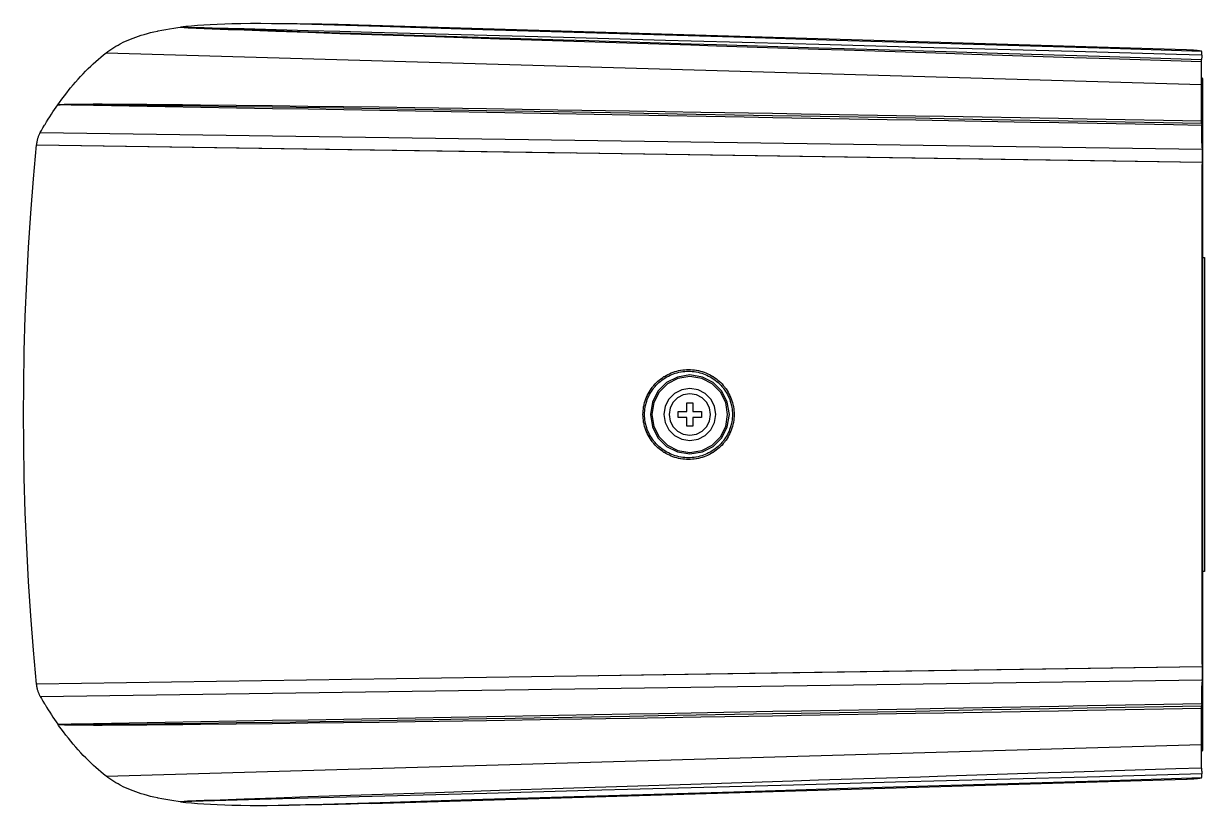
# Model space of a CAD drawing. Header units: millimetres. Extents: x -495897 to 1376592, y -28539 to 470976.
# Drawn here: x 192740 to 202629, y 197836 to 204381 of the extents above; entities that cross this region are included whole.
import ezdxf

# ---------------------------------------------------------------- set-up
doc = ezdxf.new("R2010")
doc.units = ezdxf.units.MM

msp = doc.modelspace()

# ---------------------------------------------------------------- linework, layer by layer
at = {"color": 0}
for p, q in [((193831.318, 204311.864), (193860.438, 204318.325)), ((193860.438, 204318.325), (193867.458, 204319.924)), ((193867.458, 204319.924), (193898.138, 204326.034)), ((193898.138, 204326.034), (193929.728, 204331.949)), ((193929.728, 204331.949), (193962.748, 204337.5)), ((193962.748, 204337.5), (193996.808, 204342.674)), ((193996.808, 204342.674), (194032.428, 204347.679)), ((194032.428, 204347.679), (194052.448, 204350.201)), ((194052.318, 204350.201), (194084.948, 204347.679)), ((194119.008, 204348.771), (194052.318, 204350.201)), ((194098.728, 204355.57), (194052.448, 204350.201)), ((194054.138, 204350.019), (194120.568, 204346.99)), ((194084.948, 204347.679), (194118.228, 204346.067)), ((194146.568, 204360.432), (194098.728, 204355.57)), ((194118.228, 204346.067), (194184.918, 204343.233)), ((194186.088, 204346.444), (194119.008, 204348.771)), ((194120.568, 204346.99), (194187.388, 204344.286)), ((194196.358, 204364.696), (194146.568, 204360.432)), ((194184.918, 204343.233), (194251.738, 204340.334)), ((194252.908, 204344.832), (194186.088, 204346.444)), ((194187.388, 204344.286), (194321.028, 204339.645)), ((194248.488, 204368.453), (194196.358, 204364.696)), ((194303.348, 204371.885), (194248.488, 204368.453)), ((194251.738, 204340.334), (194318.558, 204337.812)), ((194319.598, 204343.038), (194252.908, 204344.832)), ((194361.458, 204374.55), (194303.348, 204371.885)), ((194318.558, 204337.812), (194452.198, 204332.638)), ((194453.368, 204339.463), (194319.598, 204343.038)), ((194321.028, 204339.645), (194454.668, 204334.978)), ((194423.988, 204376.89), (194361.458, 204374.55)), ((194483.918, 204378.489), (194423.988, 204376.89)), ((194452.198, 204332.638), (194585.578, 204327.815)), ((194587.008, 204335.888), (194453.368, 204339.463)), ((194454.668, 204334.978), (194588.308, 204330.48)), ((194559.318, 204379.919), (194483.918, 204378.489)), ((194639.138, 204380.647), (194559.318, 204379.919)), ((194585.578, 204327.815), (194719.218, 204322.771)), ((194854.288, 204328.504), (194587.008, 204335.888)), ((194588.308, 204330.48), (194855.588, 204321.718)), ((194725.068, 204380.647), (194639.138, 204380.647)), ((194719.218, 204322.771), (194852.858, 204318.143)), ((194816.198, 204380.101), (194725.068, 204380.647)), ((194907.588, 204379.048), (194816.198, 204380.101)), ((194852.858, 204318.143), (195120.138, 204308.653)), ((195121.828, 204321.354), (194854.288, 204328.504)), ((194855.588, 204321.718), (195122.738, 204312.956)), ((194964.398, 204378.125), (194907.588, 204379.048)), ((195030.048, 204377.618), (194961.148, 204378.125)), ((195725.678, 204355.193), (194961.148, 204378.125)), ((195099.078, 204376.89), (195030.048, 204377.618)), ((195167.848, 204375.837), (195099.078, 204376.89)), ((195389.238, 204314.009), (195121.828, 204321.354)), ((195236.878, 204374.732), (195167.848, 204375.837)), ((195305.778, 204373.497), (195236.878, 204374.732)), ((195374.548, 204372.21), (195305.778, 204373.497)), ((195443.578, 204370.611), (195374.548, 204372.21)), ((195475.948, 204369.922), (195443.578, 204370.611)), ((195544.978, 204368.128), (195475.948, 204369.922)), ((195613.748, 204366.165), (195544.978, 204368.128)), ((195650.278, 204365.06), (195613.748, 204366.165)), ((202479.308, 204160.102), (195650.278, 204365.06)), ((196490.078, 204332.261), (195725.678, 204355.193)), ((197254.738, 204309.147), (196490.078, 204332.261)), ((193554.548, 204214.585), (193573.788, 204224.27)), ((193573.788, 204224.27), (193593.678, 204233.578)), ((193593.678, 204233.578), (193614.348, 204242.704)), ((193614.348, 204242.704), (193635.668, 204251.505)), ((193635.668, 204251.505), (193657.638, 204260.085)), ((193657.638, 204260.085), (193680.388, 204268.522)), ((193680.388, 204268.522), (193700.798, 204275.308)), ((193700.798, 204275.308), (193725.238, 204283.199)), ((193725.238, 204283.199), (193750.328, 204290.895)), ((193750.328, 204290.895), (193776.458, 204298.058)), ((193776.458, 204298.058), (193803.238, 204305.26)), ((193803.238, 204305.26), (193831.318, 204311.864)), ((195120.138, 204308.653), (195387.418, 204299.345)), ((195122.738, 204312.956), (195657.298, 204295.757)), ((195387.418, 204299.345), (195654.698, 204290.167)), ((195656.518, 204306.859), (195389.238, 204314.009)), ((195654.698, 204290.167), (196189.388, 204272.097)), ((196191.338, 204292.325), (195656.518, 204306.859)), ((195657.298, 204295.757), (196191.598, 204278.883)), ((196189.388, 204272.097), (196723.948, 204254.352)), ((196726.288, 204277.83), (196191.338, 204292.325)), ((196191.598, 204278.883), (196726.288, 204262.048)), ((196723.948, 204254.352), (197258.508, 204236.607)), ((197260.978, 204263.296), (196726.288, 204277.83)), ((196726.288, 204262.048), (197260.588, 204245.408)), ((198019.138, 204286.228), (197254.738, 204309.147)), ((197258.508, 204236.607), (197793.068, 204219.083)), ((197260.588, 204245.408), (197474.568, 204238.752)), ((198116.508, 204240.039), (197260.978, 204263.296)), ((197474.568, 204238.752), (198329.578, 204212.063)), ((197793.068, 204219.083), (198327.628, 204201.702)), ((198783.668, 204263.296), (198019.138, 204286.228)), ((198330.488, 204234.306), (198116.508, 204240.039)), ((199186.018, 204211.01), (198330.488, 204234.306)), ((199548.068, 204240.221), (198783.668, 204263.296)), ((200312.598, 204217.289), (199548.068, 204240.221)), ((201077.128, 204194.175), (200312.598, 204217.289)), ((193386.718, 204100.666), (193408.298, 204118.372)), ((193408.298, 204118.372), (193430.008, 204135.571)), ((193430.008, 204135.571), (193445.218, 204147.219)), ((193430.008, 204135.571), (202604.498, 203871.541)), ((193445.218, 204147.219), (193461.078, 204158.503)), ((193461.078, 204158.503), (193477.458, 204169.644)), ((193477.458, 204169.644), (193494.488, 204180.564)), ((193494.488, 204180.564), (193512.038, 204191.107)), ((193512.038, 204191.107), (193530.108, 204201.52)), ((193530.108, 204201.52), (193548.698, 204211.556)), ((193548.698, 204211.556), (193554.548, 204214.585)), ((198327.628, 204201.702), (198541.738, 204194.682)), ((198329.578, 204212.063), (198543.428, 204205.641)), ((198541.738, 204194.682), (199396.748, 204166.94)), ((198543.428, 204205.641), (199398.568, 204179.134)), ((199399.998, 204205.095), (199186.018, 204211.01)), ((199396.748, 204166.94), (199610.598, 204160.102)), ((199398.568, 204179.134), (199612.288, 204172.673)), ((200255.528, 204181.799), (199399.998, 204205.095)), ((199610.598, 204160.102), (200465.868, 204132.542)), ((199612.288, 204172.673), (200467.558, 204146.348)), ((200469.508, 204175.884), (200255.528, 204181.799)), ((200465.868, 204132.542), (200679.848, 204125.704)), ((200467.558, 204146.348), (200894.868, 204133.27)), ((201325.298, 204152.588), (200469.508, 204175.884)), ((200679.848, 204125.704), (201534.988, 204098.326)), ((200894.868, 204133.27), (201750.138, 204107.088)), ((201841.528, 204171.243), (201077.128, 204194.175)), ((201539.148, 204146.712), (201325.298, 204152.588)), ((202394.678, 204123.234), (201539.148, 204146.712)), ((202606.188, 204148.129), (201841.528, 204171.243)), ((202608.658, 204117.319), (202394.678, 204123.234)), ((202490.748, 204159.79), (202479.308, 204160.102)), ((202502.448, 204159.231), (202490.748, 204159.79)), ((202514.018, 204158.685), (202502.448, 204159.231)), ((202525.458, 204157.996), (202514.018, 204158.685)), ((202537.158, 204157.255), (202525.458, 204157.996)), ((202547.038, 204156.527), (202537.158, 204157.255)), ((202549.118, 204156.345), (202547.038, 204156.527)), ((202559.388, 204155.656), (202549.118, 204156.345)), ((202567.838, 204154.733), (202559.388, 204155.656)), ((202575.378, 204154.057), (202567.838, 204154.733)), ((202582.268, 204153.134), (202575.378, 204154.057)), ((202588.638, 204152.263), (202582.268, 204153.134)), ((202594.618, 204151.158), (202588.638, 204152.263)), ((202595.918, 204150.976), (202594.618, 204151.158)), ((202596.958, 204150.612), (202595.918, 204150.976)), ((202598.128, 204150.469), (202596.958, 204150.612)), ((202599.298, 204150.287), (202598.128, 204150.469)), ((202600.468, 204149.923), (202599.298, 204150.287)), ((202601.638, 204149.741), (202600.468, 204149.923)), ((202602.678, 204149.377), (202601.638, 204149.741)), ((202603.848, 204149), (202602.678, 204149.377)), ((202604.108, 204148.818), (202603.848, 204149)), ((202605.278, 204148.506), (202604.108, 204148.818)), ((202606.188, 204148.129), (202605.278, 204148.506)), ((202606.318, 204148.129), (202606.188, 204148.129)), ((202606.708, 204147.947), (202606.318, 204148.129)), ((202606.968, 204147.947), (202606.708, 204147.947)), ((202607.228, 204147.947), (202606.968, 204147.947)), ((202607.618, 204147.765), (202607.228, 204147.947)), ((202607.878, 204147.583), (202607.618, 204147.765)), ((202608.138, 204147.401), (202607.878, 204147.583)), ((202608.268, 204147.219), (202608.138, 204147.401)), ((202608.398, 204147.037), (202608.268, 204147.219)), ((202608.398, 204146.855), (202608.398, 204147.037)), ((202608.658, 204146.712), (202608.398, 204146.855)), ((202608.658, 204117.319), (202608.658, 204146.712)), ((193280.248, 204003.712), (193301.308, 204024.356)), ((193301.308, 204024.356), (193322.628, 204044.22)), ((193322.628, 204044.22), (193343.948, 204063.746)), ((193343.948, 204063.746), (193365.398, 204082.375)), ((193365.398, 204082.375), (193386.718, 204100.666)), ((201534.988, 204098.326), (201748.968, 204091.501)), ((201748.968, 204091.501), (202604.108, 204064.305)), ((201750.138, 204107.088), (202605.278, 204080.945)), ((202604.108, 204065.176), (202604.368, 204066.957)), ((202604.108, 204064.305), (202604.108, 204065.176)), ((202604.368, 204049.264), (202604.108, 204064.305)), ((202604.368, 204069.297), (202604.498, 204070.909)), ((202604.368, 204067.698), (202604.368, 204069.297)), ((202604.368, 204066.957), (202604.368, 204067.698)), ((202604.368, 204033.989), (202604.368, 204049.264)), ((202604.368, 204018.948), (202604.368, 204033.989)), ((202604.368, 204003.907), (202604.368, 204018.948)), ((202604.498, 204072.508), (202604.628, 204074.302)), ((202604.498, 204070.909), (202604.498, 204072.508)), ((202604.628, 204074.302), (202604.888, 204075.953)), ((202604.888, 204075.953), (202605.018, 204077.552)), ((202605.018, 204079.346), (202605.278, 204080.945)), ((202605.018, 204077.552), (202605.018, 204079.346)), ((193195.748, 203915.442), (193216.808, 203938.361)), ((193216.808, 203938.361), (193237.868, 203960.747)), ((193237.868, 203960.747), (193259.058, 203982.574)), ((193259.058, 203982.574), (193280.248, 204003.712)), ((202604.498, 203988.853), (202604.368, 204003.907)), ((202604.498, 203960.747), (202604.498, 203988.853)), ((202604.498, 203945.524), (202604.498, 203960.747)), ((202604.498, 203913.466), (202604.498, 203945.524)), ((202616.458, 203920.98), (202604.498, 203927.402)), ((202616.458, 198295.638), (202616.458, 203920.98)), ((193101.368, 203802.576), (193122.038, 203828.524)), ((193122.038, 203828.524), (193133.478, 203842.512)), ((193133.478, 203842.512), (193154.278, 203867.42)), ((193154.278, 203867.42), (193175.078, 203891.769)), ((193175.078, 203891.769), (193195.748, 203915.442)), ((202604.498, 203871.541), (202604.498, 203913.466)), ((202604.498, 203840.913), (202604.498, 203871.541)), ((202604.498, 203810.415), (202604.498, 203840.913)), ((193025.968, 203701.176), (193040.398, 203721.391)), ((193040.398, 203721.391), (193060.548, 203749.185)), ((193060.548, 203749.185), (193080.828, 203776.017)), ((193080.828, 203776.017), (193101.368, 203802.576)), ((202604.368, 203719.064), (202604.498, 203749.51)), ((202604.498, 203779.956), (202604.498, 203810.415)), ((202604.498, 203749.51), (202604.498, 203779.956)), ((192971.888, 203621.603), (192985.278, 203641.87)), ((192985.278, 203641.87), (192998.798, 203661.916)), ((192998.798, 203661.916), (193012.188, 203681.819)), ((193012.188, 203681.819), (193025.838, 203701.358)), ((193025.318, 203701.176), (193040.008, 203703.646)), ((193025.838, 203701.176), (193044.428, 203702.047)), ((193044.558, 203700.799), (193025.838, 203701.176)), ((193040.008, 203703.646), (193043.128, 203703.828)), ((193043.128, 203703.828), (193061.848, 203704.933)), ((193044.428, 203702.047), (193063.148, 203703.334)), ((193063.408, 203700.253), (193044.558, 203700.799)), ((193061.848, 203704.933), (193080.438, 203705.44)), ((193063.148, 203703.334), (193081.738, 203703.464)), ((193082.128, 203700.071), (193063.408, 203700.253)), ((193080.438, 203705.44), (193099.028, 203705.986)), ((193081.738, 203703.464), (193100.328, 203703.464)), ((193100.718, 203699.707), (193082.128, 203700.071)), ((193099.028, 203705.986), (193136.468, 203706.727)), ((193100.328, 203703.464), (193137.768, 203703.646)), ((193138.158, 203699.018), (193100.718, 203699.707)), ((193136.468, 203706.727), (193173.778, 203707.221)), ((193137.768, 203703.646), (193175.208, 203703.646)), ((193175.598, 203698.277), (193138.158, 203699.018)), ((193173.778, 203707.221), (193211.218, 203707.403)), ((193175.208, 203703.646), (193249.958, 203703.334)), ((193250.478, 203697.042), (193175.598, 203698.277)), ((193211.218, 203707.403), (193248.528, 203707.598)), ((193248.528, 203707.598), (193323.408, 203707.78)), ((193249.958, 203703.334), (193324.838, 203702.957)), ((193325.358, 203695.625), (193250.478, 203697.042)), ((193323.408, 203707.78), (193398.028, 203707.78)), ((193324.838, 203702.957), (193474.338, 203701.683)), ((193400.238, 203694.338), (193325.358, 203695.625)), ((193398.028, 203707.78), (193472.908, 203707.598)), ((193475.118, 203692.921), (193400.238, 203694.338)), ((193472.908, 203707.598), (193622.538, 203706.909)), ((193474.338, 203701.683), (193623.968, 203700.071)), ((193624.878, 203690.217), (193475.118, 203692.921)), ((193622.538, 203706.909), (193772.168, 203705.986)), ((193623.968, 203700.071), (193773.728, 203698.277)), ((193774.378, 203687.552), (193624.878, 203690.217)), ((193772.168, 203705.986), (193921.928, 203704.751)), ((193773.728, 203698.277), (193923.358, 203696.496)), ((193924.268, 203684.848), (193774.378, 203687.552)), ((193921.928, 203704.751), (194071.428, 203703.334)), ((193923.358, 203696.496), (194222.748, 203692.362)), ((194223.788, 203679.479), (193924.268, 203684.848)), ((194071.428, 203703.334), (194221.318, 203701.865)), ((194221.318, 203701.865), (194520.578, 203698.472)), ((194222.748, 203692.362), (194522.008, 203688.098)), ((194523.178, 203674.11), (194223.788, 203679.479)), ((194520.578, 203698.472), (194819.968, 203694.884)), ((194522.008, 203688.098), (194821.398, 203683.613)), ((194822.698, 203668.559), (194523.178, 203674.11)), ((194819.968, 203694.884), (195119.358, 203690.945)), ((194821.398, 203683.613), (195420.308, 203674.292)), ((195122.218, 203663.203), (194822.698, 203668.559)), ((195119.358, 203690.945), (195418.618, 203686.824)), ((195421.478, 203657.782), (195122.218, 203663.203)), ((195418.618, 203686.824), (195718.008, 203682.69)), ((195420.308, 203674.292), (196018.958, 203664.62)), ((196020.518, 203647.057), (195421.478, 203657.782)), ((195718.008, 203682.69), (196017.398, 203678.426)), ((196017.398, 203678.426), (196616.178, 203669.248)), ((196018.958, 203664.62), (196617.608, 203654.389)), ((196619.428, 203636.319), (196020.518, 203647.057)), ((196616.178, 203669.248), (197214.958, 203659.94)), ((196617.608, 203654.389), (196857.198, 203650.45)), ((197218.338, 203625.36), (196619.428, 203636.319)), ((196857.198, 203650.45), (197815.298, 203633.797)), ((197214.958, 203659.94), (197813.868, 203650.268)), ((197817.248, 203614.635), (197218.338, 203625.36)), ((197813.868, 203650.268), (198412.518, 203640.401)), ((197815.298, 203633.797), (198054.758, 203629.494)), ((198054.758, 203629.494), (199012.598, 203612.477)), ((198412.518, 203640.401), (199011.428, 203630.222)), ((199011.428, 203630.222), (199251.018, 203626.101)), ((199251.018, 203626.101), (200208.988, 203609.63)), ((202604.108, 203592.431), (202604.368, 203622.89)), ((202604.368, 203688.605), (202604.368, 203719.064)), ((202604.368, 203657.977), (202604.368, 203688.605)), ((202604.368, 203653.336), (202604.368, 203657.977)), ((202604.368, 203622.89), (202604.368, 203653.336)), ((192901.818, 203508.555), (192914.948, 203530.434)), ((192914.948, 203530.434), (192919.238, 203537.402)), ((192919.238, 203537.402), (192932.108, 203558.917)), ((192932.108, 203558.917), (192945.368, 203580.055)), ((192945.368, 203580.055), (192958.628, 203601.011)), ((192958.628, 203601.011), (192971.888, 203621.603)), ((198775.478, 203597.436), (197817.248, 203614.635)), ((199015.198, 203593.12), (198775.478, 203597.436)), ((199012.598, 203612.477), (199252.318, 203608.161)), ((199973.428, 203575.739), (199015.198, 203593.12)), ((199252.318, 203608.161), (200210.158, 203590.78)), ((200212.888, 203571.475), (199973.428, 203575.739)), ((200208.988, 203609.63), (200448.708, 203605.327)), ((200210.158, 203590.78), (200689.468, 203582.031)), ((201171.248, 203554.276), (200212.888, 203571.475)), ((200448.708, 203605.327), (201406.548, 203588.31)), ((200689.468, 203582.031), (201647.308, 203564.273)), ((201410.708, 203549.973), (201171.248, 203554.276)), ((201406.548, 203588.31), (201646.268, 203583.994)), ((202368.938, 203532.774), (201410.708, 203549.973)), ((201646.268, 203583.994), (202604.108, 203566.613)), ((201647.308, 203564.273), (202605.278, 203546.385)), ((202608.658, 203528.458), (202368.938, 203532.774)), ((202604.108, 203566.613), (202604.108, 203592.431)), ((202604.108, 203564.65), (202604.108, 203566.613)), ((202604.108, 203562.492), (202604.108, 203564.65)), ((202604.108, 203560.516), (202604.108, 203562.492)), ((202604.368, 203558.54), (202604.108, 203560.516)), ((202604.368, 203556.395), (202604.368, 203558.54)), ((202604.368, 203554.419), (202604.368, 203556.395)), ((202604.498, 203552.443), (202604.368, 203554.419)), ((202604.628, 203550.519), (202604.498, 203552.443)), ((202604.888, 203549.973), (202604.628, 203550.519)), ((202605.018, 203547.997), (202604.888, 203549.973)), ((202605.278, 203546.385), (202605.018, 203547.997)), ((202608.658, 203381.012), (202608.658, 203528.458)), ((202608.658, 203504.798), (202608.658, 203528.458)), ((192859.568, 203421.689), (192861.388, 203427.799)), ((192861.388, 203427.799), (192863.078, 203433.532)), ((192863.078, 203433.532), (192865.288, 203439.07)), ((192865.288, 203439.07), (192867.238, 203444.621)), ((192867.238, 203444.621), (192869.578, 203449.808)), ((192869.578, 203449.808), (192871.918, 203454.995)), ((192871.918, 203454.995), (192874.258, 203460.039)), ((192874.258, 203460.039), (192876.728, 203464.849)), ((192876.728, 203464.849), (192879.328, 203469.529)), ((192879.328, 203469.529), (192889.078, 203486.546)), ((192879.328, 203469.893), (193852.378, 203455.723)), ((192889.078, 203486.546), (192901.818, 203508.555)), ((193852.378, 203455.723), (194825.298, 203441.735)), ((194825.298, 203441.735), (195798.218, 203427.799)), ((195798.218, 203427.799), (196771.398, 203413.811)), ((202608.658, 203431.556), (202608.658, 203480.813)), ((192822.648, 203080.439), (192848.778, 203365.243)), ((192848.778, 203365.243), (192849.038, 203367.401)), ((192848.778, 203365.243), (201528.098, 203236.283)), ((192848.778, 203365.1), (197317.918, 203298.787)), ((192849.038, 203367.401), (192849.688, 203374.408)), ((192849.688, 203374.408), (192850.858, 203381.194)), ((192850.858, 203381.194), (192851.898, 203388.175)), ((192851.898, 203388.175), (192853.198, 203395)), ((192853.198, 203395), (192853.328, 203396.248)), ((192853.328, 203396.248), (192854.758, 203402.891)), ((192854.758, 203402.891), (192856.188, 203409.313)), ((192856.188, 203409.313), (192857.748, 203415.592)), ((192857.748, 203415.592), (192859.568, 203421.689)), ((196771.398, 203413.811), (197744.318, 203399.823)), ((197744.318, 203399.823), (198717.498, 203385.874)), ((198717.498, 203385.874), (199690.288, 203372.068)), ((199690.288, 203372.068), (200663.338, 203358.08)), ((200663.338, 203358.08), (201636.388, 203344.144)), ((201636.388, 203344.144), (202609.308, 203330.156)), ((202609.568, 203327.634), (202609.568, 203226.052)), ((197369.918, 203298.098), (202609.308, 203220.501)), ((201528.098, 203236.283), (202609.308, 203220.137)), ((202608.658, 203151.9), (202608.658, 199064.7)), ((202609.048, 203207.618), (202616.458, 203204.589)), ((202609.568, 203224.999), (202609.308, 203224.258)), ((202609.308, 203224.258), (202609.308, 203223.205)), ((202609.308, 203223.205), (202609.308, 203222.477)), ((202609.308, 203222.477), (202609.308, 203221.918)), ((202609.308, 203221.918), (202609.308, 203221.424)), ((202609.308, 203221.424), (202609.308, 203220.683)), ((202609.308, 203220.683), (202609.308, 203220.137)), ((202609.568, 203226.052), (202609.568, 203224.999)), ((192800.288, 202794.504), (192822.648, 203080.439)), ((202608.658, 203121.259), (202616.458, 203120.713)), ((192781.308, 202507.178), (192800.288, 202794.504)), ((192765.708, 202218.903), (192781.308, 202507.178)), ((202616.458, 202423.302), (202628.938, 202423.12)), ((202628.938, 202423.12), (202628.938, 199793.649)), ((192753.878, 201929.601), (192765.708, 202218.903)), ((192745.428, 201639.376), (192753.878, 201929.601)), ((192740.748, 201348.085), (192745.428, 201639.376)), ((198134.188, 201443.037), (198148.618, 201450.018)), ((198148.618, 201450.018), (198163.568, 201456.466)), ((198163.568, 201456.466), (198178.518, 201462.199)), ((198168.378, 201443.219), (198182.678, 201448.77)), ((198178.518, 201462.199), (198193.858, 201467.399)), ((198182.678, 201448.77), (198197.498, 201453.788)), ((198193.858, 201467.399), (198209.328, 201471.871)), ((198197.498, 201453.788), (198212.578, 201458.078)), ((198209.328, 201471.871), (198225.188, 201475.641)), ((198212.578, 201458.078), (198227.788, 201461.666)), ((198225.188, 201475.641), (198241.048, 201478.865)), ((198227.788, 201461.666), (198242.998, 201464.708)), ((198241.048, 201478.865), (198244.298, 201479.398)), ((198242.998, 201464.708), (198245.858, 201465.254)), ((198244.298, 201479.398), (198260.418, 201481.725)), ((198245.858, 201465.254), (198261.458, 201467.581)), ((198260.418, 201481.725), (198276.538, 201483.519)), ((198261.458, 201467.581), (198277.058, 201469.193)), ((198276.538, 201483.519), (198292.658, 201484.416)), ((198277.058, 201469.193), (198292.658, 201470.09)), ((198292.658, 201484.416), (198308.778, 201484.78)), ((198292.658, 201470.09), (198308.128, 201470.441)), ((198308.128, 201470.441), (198323.728, 201470.09)), ((198308.778, 201484.78), (198324.898, 201484.416)), ((198323.728, 201470.09), (198339.328, 201469.193)), ((198324.898, 201484.416), (198341.018, 201483.519)), ((198339.328, 201469.193), (198354.798, 201467.581)), ((198341.018, 201483.519), (198357.138, 201481.725)), ((198354.798, 201467.581), (198370.398, 201465.254)), ((198357.138, 201481.725), (198373.258, 201479.398)), ((198370.398, 201465.254), (198373.258, 201464.708)), ((198373.258, 201479.398), (198376.508, 201478.865)), ((198373.258, 201464.708), (198388.728, 201461.666)), ((198376.508, 201478.865), (198392.498, 201475.641)), ((198388.728, 201461.666), (198403.808, 201457.909)), ((198392.498, 201475.641), (198408.228, 201471.702)), ((198403.808, 201457.909), (198418.758, 201453.606)), ((198408.228, 201471.702), (198423.568, 201467.217)), ((198418.758, 201453.606), (198433.448, 201448.77)), ((198423.568, 201467.217), (198439.038, 201462.199)), ((198433.448, 201448.77), (198448.008, 201443.219)), ((198439.038, 201462.199), (198453.988, 201456.466)), ((198453.988, 201456.466), (198468.808, 201450.018)), ((198468.808, 201450.018), (198483.238, 201443.037)), ((192739.578, 201108.391), (192740.748, 201348.085)), ((198007.698, 201339.674), (198017.838, 201352.024)), ((198017.838, 201352.024), (198028.628, 201364.036)), ((198027.848, 201342.898), (198038.248, 201354.364)), ((198028.628, 201364.036), (198039.678, 201375.32)), ((198038.248, 201354.364), (198049.038, 201365.284)), ((198039.678, 201375.32), (198051.378, 201386.24)), ((198049.038, 201365.284), (198060.348, 201375.853)), ((198051.378, 201386.24), (198063.598, 201396.822)), ((198060.348, 201375.853), (198071.918, 201385.889)), ((198063.598, 201396.822), (198076.078, 201406.845)), ((198071.918, 201385.889), (198084.138, 201395.561)), ((198076.078, 201406.845), (198089.208, 201416.166)), ((198084.138, 201395.561), (198096.618, 201404.7)), ((198089.208, 201416.166), (198102.728, 201425.123)), ((198096.618, 201404.7), (198109.748, 201413.293)), ((198102.728, 201425.123), (198105.978, 201427.268)), ((198105.978, 201427.268), (198120.018, 201435.51)), ((198109.748, 201413.293), (198112.868, 201415.087)), ((198112.868, 201415.087), (198126.258, 201422.965)), ((198120.018, 201435.51), (198134.188, 201443.037)), ((198126.258, 201422.965), (198140.038, 201430.31)), ((198140.038, 201430.31), (198153.948, 201437.122)), ((198153.948, 201437.122), (198168.378, 201443.219)), ((198448.008, 201443.219), (198462.308, 201437.122)), ((198462.308, 201437.122), (198476.348, 201430.31)), ((198476.348, 201430.31), (198490.128, 201422.965)), ((198483.238, 201443.037), (198497.408, 201435.51)), ((198490.128, 201422.965), (198503.518, 201415.087)), ((198497.408, 201435.51), (198511.448, 201427.268)), ((198503.518, 201415.087), (198506.638, 201413.293)), ((198506.638, 201413.293), (198519.508, 201404.518)), ((198511.448, 201427.268), (198514.698, 201425.123)), ((198514.698, 201425.123), (198528.218, 201416.166)), ((198519.508, 201404.518), (198531.988, 201395.561)), ((198528.218, 201416.166), (198541.348, 201406.663)), ((198531.988, 201395.561), (198544.208, 201385.889)), ((198541.348, 201406.663), (198553.828, 201396.822)), ((198544.208, 201385.889), (198556.038, 201375.853)), ((198553.828, 201396.822), (198566.048, 201386.24)), ((198556.038, 201375.853), (198567.088, 201365.284)), ((198566.048, 201386.24), (198577.748, 201375.32)), ((198567.088, 201365.284), (198578.008, 201354.364)), ((198577.748, 201375.32), (198588.798, 201363.854)), ((198578.008, 201354.364), (198588.278, 201342.898)), ((198588.798, 201363.854), (198599.588, 201352.024)), ((198599.588, 201352.024), (198609.728, 201339.674)), ((197950.628, 201238.443), (197956.478, 201253.146)), ((197956.478, 201253.146), (197962.848, 201267.654)), ((197962.848, 201267.654), (197969.998, 201281.811)), ((197968.568, 201247.764), (197974.808, 201261.557)), ((197969.998, 201281.811), (197977.798, 201295.773)), ((197974.808, 201261.557), (197981.698, 201275.35)), ((197977.798, 201295.773), (197985.988, 201309.397)), ((197981.698, 201275.35), (197989.238, 201288.61)), ((197985.988, 201309.397), (197994.958, 201322.644)), ((197989.238, 201288.61), (197997.298, 201301.87)), ((197994.958, 201322.644), (198004.448, 201335.54)), ((197997.298, 201301.87), (198005.878, 201314.584)), ((198004.448, 201335.54), (198007.698, 201339.674)), ((198005.878, 201314.584), (198014.978, 201327.129)), ((198014.978, 201327.129), (198018.098, 201330.886)), ((198018.098, 201330.886), (198027.848, 201342.898)), ((198588.278, 201342.898), (198598.158, 201330.886)), ((198598.158, 201330.886), (198601.148, 201327.129)), ((198601.148, 201327.129), (198610.248, 201314.584)), ((198609.728, 201339.674), (198612.848, 201335.54)), ((198610.248, 201314.584), (198618.828, 201301.87)), ((198612.848, 201335.54), (198622.338, 201322.644)), ((198618.828, 201301.87), (198627.018, 201288.61)), ((198622.338, 201322.644), (198631.308, 201309.397)), ((198627.018, 201288.61), (198634.298, 201275.35)), ((198631.308, 201309.397), (198639.498, 201295.773)), ((198634.298, 201275.35), (198641.188, 201261.557)), ((198639.498, 201295.773), (198647.168, 201281.811)), ((198641.188, 201261.557), (198647.428, 201247.764)), ((198647.168, 201281.811), (198654.448, 201267.472)), ((198654.448, 201267.472), (198660.818, 201253.146)), ((198660.818, 201253.146), (198666.538, 201238.443)), ((197928.528, 201139.747), (197930.088, 201155.685)), ((197930.088, 201155.685), (197932.558, 201171.454)), ((197932.558, 201171.454), (197935.678, 201187.028)), ((197935.678, 201187.028), (197936.848, 201192.592)), ((197936.848, 201192.592), (197940.878, 201208.179)), ((197940.878, 201208.179), (197945.558, 201223.402)), ((197941.528, 201138.668), (197943.218, 201153.722)), ((197943.218, 201153.722), (197945.558, 201168.945)), ((197945.558, 201223.402), (197950.628, 201238.443)), ((197945.558, 201168.945), (197948.548, 201184.168)), ((197948.548, 201184.168), (197949.718, 201189.537)), ((197949.718, 201189.537), (197953.488, 201204.422)), ((197953.488, 201204.422), (197958.038, 201219.099)), ((197958.038, 201219.099), (197962.978, 201233.62)), ((197962.978, 201233.62), (197968.568, 201247.764)), ((198294.998, 201206.021), (198343.748, 201206.021)), ((198294.998, 201132.935), (198294.998, 201206.021)), ((198343.748, 201206.021), (198343.748, 201132.935)), ((198647.428, 201247.764), (198653.148, 201233.62)), ((198653.148, 201233.62), (198658.088, 201219.099)), ((198658.088, 201219.099), (198662.378, 201204.422)), ((198662.378, 201204.422), (198666.408, 201189.537)), ((198666.408, 201189.537), (198667.578, 201184.168)), ((198666.538, 201238.443), (198671.738, 201223.402)), ((198667.578, 201184.168), (198670.438, 201168.945)), ((198670.438, 201168.945), (198672.778, 201153.891)), ((198671.738, 201223.402), (198676.418, 201207.997)), ((198672.778, 201153.891), (198674.468, 201138.668)), ((198676.418, 201207.997), (198680.318, 201192.592)), ((198680.318, 201192.592), (198681.618, 201187.223)), ((198681.618, 201187.223), (198684.608, 201171.454)), ((198684.608, 201171.454), (198686.948, 201155.685)), ((198686.948, 201155.685), (198688.768, 201139.747)), ((192740.748, 200868.515), (192739.578, 201108.391)), ((197926.968, 201108.391), (197927.358, 201123.978)), ((197927.358, 201092.635), (197926.968, 201108.391)), ((197927.358, 201123.978), (197928.528, 201139.747)), ((197928.528, 201076.866), (197927.358, 201092.635)), ((197930.088, 201061.097), (197928.528, 201076.866)), ((197932.558, 201045.328), (197930.088, 201061.097)), ((197940.228, 201108.391), (197940.618, 201123.445)), ((197940.618, 201093.168), (197940.228, 201108.391)), ((197940.618, 201123.445), (197941.528, 201138.668)), ((197941.528, 201078.114), (197940.618, 201093.168)), ((197943.218, 201062.891), (197941.528, 201078.114)), ((197945.558, 201047.668), (197943.218, 201062.891)), ((198221.938, 201132.935), (198295.258, 201132.935)), ((198221.938, 201084.211), (198221.938, 201132.935)), ((198294.998, 201084.211), (198221.938, 201084.211)), ((198294.998, 201011.112), (198294.998, 201084.211)), ((198343.748, 201132.935), (198417.068, 201132.935)), ((198343.748, 201084.211), (198343.748, 201011.112)), ((198417.068, 201084.211), (198343.878, 201084.211)), ((198417.068, 201132.935), (198417.068, 201084.211)), ((198672.778, 201062.891), (198670.438, 201047.668)), ((198674.468, 201078.114), (198672.778, 201062.891)), ((198674.468, 201138.668), (198675.378, 201123.445)), ((198675.378, 201093.168), (198674.468, 201078.114)), ((198675.378, 201123.445), (198675.638, 201108.391)), ((198675.638, 201108.391), (198675.378, 201093.168)), ((198686.948, 201060.915), (198684.608, 201045.159)), ((198688.768, 201076.866), (198686.948, 201060.915)), ((198688.768, 201139.747), (198689.678, 201123.978)), ((198689.808, 201092.635), (198688.768, 201076.866)), ((198689.678, 201123.978), (198690.198, 201108.391)), ((198690.198, 201108.391), (198689.808, 201092.635)), ((197935.678, 201029.572), (197932.558, 201045.328)), ((197936.848, 201024.021), (197935.678, 201029.572)), ((197940.618, 201008.603), (197936.848, 201024.021)), ((197945.558, 200993.198), (197940.618, 201008.603)), ((197948.288, 201032.614), (197945.558, 201047.668)), ((197950.628, 200978.157), (197945.558, 200993.198)), ((197949.588, 201027.063), (197948.288, 201032.614)), ((197953.488, 201012.191), (197949.588, 201027.063)), ((197956.478, 200963.467), (197950.628, 200978.157)), ((197957.908, 200997.501), (197953.488, 201012.191)), ((197962.848, 200949.128), (197956.478, 200963.467)), ((197962.978, 200982.993), (197957.908, 200997.501)), ((197968.568, 200968.836), (197962.978, 200982.993)), ((197974.808, 200955.043), (197968.568, 200968.836)), ((197981.698, 200941.432), (197974.808, 200955.043)), ((198343.748, 201011.112), (198294.998, 201011.112)), ((198641.188, 200955.043), (198634.298, 200941.25)), ((198647.428, 200968.836), (198641.188, 200955.043)), ((198652.888, 200982.993), (198647.428, 200968.836)), ((198658.088, 200997.501), (198652.888, 200982.993)), ((198660.818, 200963.467), (198654.448, 200949.128)), ((198662.378, 201012.191), (198658.088, 200997.501)), ((198666.538, 200978.157), (198660.818, 200963.467)), ((198666.408, 201027.063), (198662.378, 201012.191)), ((198667.448, 201032.432), (198666.408, 201027.063)), ((198671.738, 200993.198), (198666.538, 200978.157)), ((198670.438, 201047.668), (198667.448, 201032.432)), ((198676.418, 201008.603), (198671.738, 200993.198)), ((198680.318, 201024.021), (198676.418, 201008.603)), ((198681.618, 201029.572), (198680.318, 201024.021)), ((198684.608, 201045.159), (198681.618, 201029.572)), ((192745.428, 200577.224), (192740.748, 200868.515)), ((197969.998, 200934.802), (197962.848, 200949.128)), ((197977.798, 200921.009), (197969.998, 200934.802)), ((197985.988, 200907.398), (197977.798, 200921.009)), ((197989.238, 200927.99), (197981.698, 200941.432)), ((197994.958, 200893.956), (197985.988, 200907.398)), ((197997.038, 200914.912), (197989.238, 200927.99)), ((198004.448, 200881.06), (197994.958, 200893.956)), ((198005.618, 200902.016), (197997.038, 200914.912)), ((198007.438, 200877.108), (198004.448, 200881.06)), ((198014.978, 200889.653), (198005.618, 200902.016)), ((198017.838, 200864.758), (198007.438, 200877.108)), ((198017.838, 200885.896), (198014.978, 200889.653)), ((198027.718, 200873.884), (198017.838, 200885.896)), ((198028.368, 200852.746), (198017.838, 200864.758)), ((198038.118, 200862.431), (198027.718, 200873.884)), ((198048.908, 200851.498), (198038.118, 200862.431)), ((198577.878, 200862.249), (198567.088, 200851.316)), ((198588.278, 200873.715), (198577.878, 200862.249)), ((198597.898, 200885.714), (198588.278, 200873.715)), ((198599.328, 200864.576), (198588.798, 200852.746)), ((198601.148, 200889.653), (198597.898, 200885.714)), ((198609.598, 200876.939), (198599.328, 200864.576)), ((198610.248, 200902.016), (198601.148, 200889.653)), ((198612.848, 200881.06), (198609.598, 200876.939)), ((198618.828, 200914.912), (198610.248, 200902.016)), ((198622.338, 200893.956), (198612.848, 200881.06)), ((198627.018, 200927.99), (198618.828, 200914.912)), ((198631.308, 200907.216), (198622.338, 200893.956)), ((198634.298, 200941.25), (198627.018, 200927.99)), ((198639.498, 200921.009), (198631.308, 200907.216)), ((198647.168, 200934.802), (198639.498, 200921.009)), ((198654.448, 200949.128), (198647.168, 200934.802)), ((198039.678, 200841.462), (198028.368, 200852.746)), ((198051.378, 200830.542), (198039.678, 200841.462)), ((198060.218, 200840.929), (198048.908, 200851.498)), ((198063.338, 200819.96), (198051.378, 200830.542)), ((198071.788, 200830.893), (198060.218, 200840.929)), ((198076.078, 200809.937), (198063.338, 200819.96)), ((198084.008, 200821.221), (198071.788, 200830.893)), ((198089.208, 200800.447), (198076.078, 200809.937)), ((198096.618, 200812.082), (198084.008, 200821.221)), ((198102.598, 200791.477), (198089.208, 200800.447)), ((198109.618, 200803.489), (198096.618, 200812.082)), ((198105.848, 200789.514), (198102.598, 200791.477)), ((198119.628, 200781.272), (198105.848, 200789.514)), ((198112.608, 200801.695), (198109.618, 200803.489)), ((198126.128, 200793.817), (198112.608, 200801.695)), ((198133.928, 200773.745), (198119.628, 200781.272)), ((198139.648, 200786.29), (198126.128, 200793.817)), ((198148.488, 200766.582), (198133.928, 200773.745)), ((198153.818, 200779.66), (198139.648, 200786.29)), ((198163.308, 200760.316), (198148.488, 200766.582)), ((198167.988, 200773.563), (198153.818, 200779.66)), ((198178.258, 200754.583), (198163.308, 200760.316)), ((198182.548, 200768.012), (198167.988, 200773.563)), ((198193.598, 200749.383), (198178.258, 200754.583)), ((198197.238, 200763.007), (198182.548, 200768.012)), ((198212.188, 200758.704), (198197.238, 200763.007)), ((198227.398, 200754.934), (198212.188, 200758.704)), ((198242.868, 200751.892), (198227.398, 200754.934)), ((198388.338, 200754.934), (198373.128, 200751.892)), ((198403.548, 200758.704), (198388.338, 200754.934)), ((198418.628, 200763.007), (198403.548, 200758.704)), ((198433.318, 200767.83), (198418.628, 200763.007)), ((198438.778, 200754.401), (198423.438, 200749.201)), ((198447.878, 200773.394), (198433.318, 200767.83)), ((198453.988, 200760.134), (198438.778, 200754.401)), ((198462.178, 200779.478), (198447.878, 200773.394)), ((198468.548, 200766.4), (198453.988, 200760.134)), ((198476.088, 200786.108), (198462.178, 200779.478)), ((198483.108, 200773.563), (198468.548, 200766.4)), ((198489.868, 200793.635), (198476.088, 200786.108)), ((198497.408, 200781.09), (198483.108, 200773.563)), ((198503.388, 200801.344), (198489.868, 200793.635)), ((198511.188, 200789.332), (198497.408, 200781.09)), ((198506.378, 200803.307), (198503.388, 200801.344)), ((198519.248, 200811.913), (198506.378, 200803.307)), ((198514.698, 200791.477), (198511.188, 200789.332)), ((198528.088, 200800.447), (198514.698, 200791.477)), ((198531.988, 200821.039), (198519.248, 200811.913)), ((198541.088, 200809.937), (198528.088, 200800.447)), ((198544.208, 200830.711), (198531.988, 200821.039)), ((198553.828, 200819.791), (198541.088, 200809.937)), ((198555.778, 200840.747), (198544.208, 200830.711)), ((198566.048, 200830.36), (198553.828, 200819.791)), ((198567.088, 200851.316), (198555.778, 200840.747)), ((198577.488, 200841.293), (198566.048, 200830.36)), ((198588.798, 200852.746), (198577.488, 200841.293)), ((198209.198, 200744.911), (198193.598, 200749.383)), ((198224.928, 200741.141), (198209.198, 200744.911)), ((198240.658, 200737.917), (198224.928, 200741.141)), ((198243.908, 200737.384), (198240.658, 200737.917)), ((198245.728, 200751.541), (198242.868, 200751.892)), ((198260.028, 200734.875), (198243.908, 200737.384)), ((198261.068, 200749.201), (198245.728, 200751.541)), ((198276.148, 200733.263), (198260.028, 200734.875)), ((198276.668, 200747.589), (198261.068, 200749.201)), ((198292.268, 200732.184), (198276.148, 200733.263)), ((198292.268, 200746.523), (198276.668, 200747.589)), ((198307.868, 200746.159), (198292.268, 200746.523)), ((198308.518, 200731.833), (198292.268, 200732.184)), ((198323.468, 200746.523), (198307.868, 200746.159)), ((198324.508, 200732.184), (198308.518, 200731.833)), ((198339.068, 200747.42), (198323.468, 200746.523)), ((198340.758, 200733.263), (198324.508, 200732.184)), ((198354.538, 200749.032), (198339.068, 200747.42)), ((198356.748, 200734.875), (198340.758, 200733.263)), ((198370.008, 200751.359), (198354.538, 200749.032)), ((198372.998, 200737.202), (198356.748, 200734.875)), ((198373.128, 200751.892), (198370.008, 200751.359)), ((198376.378, 200737.748), (198372.998, 200737.202)), ((198392.238, 200740.972), (198376.378, 200737.748)), ((198408.098, 200744.911), (198392.238, 200740.972)), ((198423.438, 200749.201), (198408.098, 200744.911)), ((192753.878, 200287.012), (192745.428, 200577.224)), ((192765.708, 199997.697), (192753.878, 200287.012)), ((192781.308, 199709.448), (192765.708, 199997.697)), ((202628.938, 199793.649), (202616.458, 199793.285)), ((192800.288, 199422.278), (192781.308, 199709.448)), ((192822.648, 199136.187), (192800.288, 199422.278)), ((192848.778, 198851.347), (192822.648, 199136.187)), ((202608.658, 199095.341), (202616.458, 199096.056)), ((202609.308, 198996.272), (197369.918, 198918.524)), ((202609.308, 198996.451), (199362.948, 198948.26)), ((202609.048, 199009.173), (202616.458, 199012.219)), ((202609.308, 198996.451), (202609.308, 198995.914)), ((202609.308, 198995.914), (202609.308, 198995.377)), ((202609.308, 198995.377), (202609.308, 198993.585)), ((202609.308, 198993.585), (202609.308, 198992.868)), ((202609.308, 198992.868), (202609.308, 198992.333)), ((202609.308, 198992.333), (202609.308, 198991.796)), ((202609.308, 198991.796), (202609.308, 198991.076)), ((202609.308, 198991.076), (202609.568, 198990.539)), ((202609.568, 198990.718), (202609.568, 198889.145)), ((197369.918, 198918.524), (192848.778, 198851.525)), ((197369.918, 198918.524), (192848.778, 198851.347)), ((199362.948, 198948.26), (197369.918, 198918.524)), ((201636.388, 198872.483), (202609.308, 198886.457)), ((192848.778, 198850.804), (192848.778, 198851.347)), ((192849.558, 198843.641), (192848.778, 198850.804)), ((192850.598, 198836.653), (192849.558, 198843.641)), ((192851.508, 198829.846), (192850.598, 198836.653)), ((192852.808, 198823.22), (192851.508, 198829.846)), ((192853.978, 198816.588), (192852.808, 198823.22)), ((192855.408, 198810.14), (192853.978, 198816.588)), ((192857.098, 198803.871), (192855.408, 198810.14)), ((192858.658, 198797.78), (192857.098, 198803.871)), ((192860.478, 198791.69), (192858.658, 198797.78)), ((192862.428, 198785.778), (192860.478, 198791.69)), ((192864.378, 198780.045), (192862.428, 198785.778)), ((192866.328, 198774.492), (192864.378, 198780.045)), ((194825.298, 198774.849), (195798.218, 198788.823)), ((195798.218, 198788.823), (196771.398, 198802.798)), ((196771.398, 198802.798), (197744.318, 198816.772)), ((197744.318, 198816.772), (198717.498, 198830.74)), ((198717.498, 198830.74), (199690.288, 198844.714)), ((199690.288, 198844.714), (200663.338, 198858.689)), ((200663.338, 198858.689), (201636.388, 198872.483)), ((202608.658, 198688.145), (202608.658, 198835.579)), ((192868.668, 198768.938), (192866.328, 198774.492)), ((192869.838, 198766.609), (192868.668, 198768.938)), ((192871.918, 198761.592), (192869.838, 198766.609)), ((192874.388, 198756.579), (192871.918, 198761.592)), ((192876.728, 198751.741), (192874.388, 198756.579)), ((192879.328, 198747.259), (192876.728, 198751.741)), ((192879.328, 198746.902), (193852.378, 198760.876)), ((192879.328, 198747.259), (192889.078, 198730.241)), ((192889.078, 198730.241), (192901.818, 198708.031)), ((192901.818, 198708.031), (192914.948, 198686.352)), ((192914.948, 198686.352), (192919.238, 198679.188)), ((192919.238, 198679.188), (192932.108, 198657.688)), ((193852.378, 198760.876), (194825.298, 198774.849)), ((201650.428, 198670.947), (202608.658, 198688.145)), ((202608.658, 198735.973), (202608.658, 198760.339)), ((202608.658, 198688.145), (202608.658, 198711.79)), ((192932.108, 198657.688), (192945.368, 198636.551)), ((192945.368, 198636.551), (192958.628, 198615.767)), ((192958.628, 198615.767), (192971.888, 198595.166)), ((192971.888, 198595.166), (192985.278, 198574.744)), ((196020.518, 198569.548), (196619.428, 198580.477)), ((196619.428, 198580.477), (197218.338, 198591.227)), ((196857.198, 198566.324), (197815.298, 198582.807)), ((197218.338, 198591.227), (197817.248, 198601.977)), ((197815.298, 198582.807), (198054.758, 198587.103)), ((197817.248, 198601.977), (198056.708, 198606.273)), ((198054.758, 198587.103), (199012.598, 198604.123)), ((198056.708, 198606.273), (199015.198, 198623.65)), ((198412.908, 198576.359), (199011.558, 198586.388)), ((199011.558, 198586.388), (199251.278, 198590.511)), ((199012.598, 198604.123), (199252.318, 198608.425)), ((199015.198, 198623.65), (199254.658, 198627.952)), ((199251.278, 198590.511), (200209.118, 198607.168)), ((199252.318, 198608.425), (200210.158, 198625.802)), ((199254.658, 198627.952), (200212.888, 198645.15)), ((200209.118, 198607.168), (200448.838, 198611.291)), ((200210.158, 198625.802), (200689.468, 198634.579)), ((200212.888, 198645.15), (200452.478, 198649.447)), ((200448.838, 198611.291), (201406.548, 198628.309)), ((200452.478, 198649.447), (201410.708, 198666.645)), ((200689.468, 198634.579), (201647.308, 198652.314)), ((201406.548, 198628.309), (201646.398, 198632.607)), ((201410.708, 198666.645), (201650.428, 198670.947)), ((201646.398, 198632.607), (202604.108, 198649.984)), ((201647.308, 198652.314), (202605.278, 198670.227)), ((202604.108, 198656.616), (202604.368, 198658.225)), ((202604.108, 198654.464), (202604.108, 198656.616)), ((202604.108, 198652.492), (202604.108, 198654.464)), ((202604.108, 198650.162), (202604.108, 198652.492)), ((202604.108, 198619.532), (202604.108, 198650.162)), ((202604.368, 198589.075), (202604.108, 198619.532)), ((202604.368, 198662.169), (202604.498, 198664.316)), ((202604.368, 198660.197), (202604.368, 198662.169)), ((202604.368, 198658.225), (202604.368, 198660.197)), ((202604.368, 198558.619), (202604.368, 198589.075)), ((202604.498, 198664.316), (202604.628, 198666.288)), ((202604.628, 198666.288), (202604.888, 198668.26)), ((202604.888, 198668.26), (202605.278, 198670.227)), ((192985.278, 198574.744), (192998.798, 198554.68)), ((192998.798, 198554.68), (193012.188, 198534.973)), ((193012.188, 198534.973), (193025.968, 198515.446)), ((193025.838, 198515.624), (193044.428, 198514.372)), ((193025.838, 198515.624), (193035.328, 198515.624)), ((193032.988, 198505.415), (193025.968, 198515.446)), ((193025.968, 198515.446), (193040.398, 198512.941)), ((193053.268, 198477.468), (193032.988, 198505.415)), ((193035.328, 198515.624), (193044.558, 198515.987)), ((193040.398, 198512.941), (193043.908, 198512.758)), ((193043.908, 198512.758), (193062.498, 198511.685)), ((193044.428, 198514.372), (193062.888, 198513.3)), ((193044.558, 198515.987), (193053.918, 198515.987)), ((193053.918, 198515.987), (193063.278, 198516.344)), ((193062.498, 198511.685), (193081.218, 198511.148)), ((193062.888, 198513.3), (193081.738, 198513.3)), ((193063.278, 198516.344), (193082.128, 198516.702)), ((193081.218, 198511.148), (193099.808, 198510.611)), ((193081.738, 198513.3), (193100.328, 198513.12)), ((193082.128, 198516.702), (193100.718, 198516.881)), ((193099.808, 198510.611), (193137.118, 198509.891)), ((193100.328, 198513.12), (193137.768, 198512.941)), ((193100.718, 198516.881), (193138.158, 198517.596)), ((193137.118, 198509.891), (193174.428, 198509.534)), ((193137.768, 198512.941), (193175.078, 198512.941)), ((193138.158, 198517.596), (193175.598, 198518.311)), ((193174.428, 198509.534), (193211.738, 198509.176)), ((193175.078, 198512.941), (193249.958, 198513.3)), ((193175.598, 198518.311), (193250.478, 198519.568)), ((193211.738, 198509.176), (193249.178, 198508.998)), ((193249.178, 198508.998), (193323.928, 198508.819)), ((193249.958, 198513.3), (193324.838, 198513.835)), ((193250.478, 198519.568), (193325.358, 198521)), ((193323.928, 198508.819), (193398.808, 198508.819)), ((193324.838, 198513.835), (193474.338, 198515.087)), ((193325.358, 198521), (193400.238, 198522.435)), ((193398.808, 198508.819), (193473.688, 198508.998)), ((193400.238, 198522.435), (193475.118, 198523.687)), ((193473.688, 198508.998), (193623.318, 198509.713)), ((193474.338, 198515.087), (193623.968, 198516.524)), ((193475.118, 198523.687), (193624.878, 198526.374)), ((193623.318, 198509.713), (193772.818, 198510.791)), ((193623.968, 198516.524), (193773.728, 198518.311)), ((193624.878, 198526.374), (193774.378, 198529.062)), ((193772.818, 198510.791), (193922.448, 198512.043)), ((193773.728, 198518.311), (193923.358, 198520.105)), ((193774.378, 198529.062), (193924.268, 198531.749)), ((193922.448, 198512.043), (194072.208, 198513.3)), ((193923.358, 198520.105), (194222.748, 198524.224)), ((193924.268, 198531.749), (194223.788, 198537.303)), ((194072.208, 198513.3), (194221.708, 198514.909)), ((194221.708, 198514.909), (194521.098, 198518.133)), ((194222.748, 198524.224), (194522.008, 198528.525)), ((194223.788, 198537.303), (194523.178, 198542.678)), ((194521.098, 198518.133), (194820.488, 198521.898)), ((194522.008, 198528.525), (194821.398, 198533.005)), ((194523.178, 198542.678), (194822.698, 198548.053)), ((194820.488, 198521.898), (195119.878, 198525.659)), ((194821.398, 198533.005), (195420.048, 198542.32)), ((194822.698, 198548.053), (195122.218, 198553.428)), ((195119.878, 198525.659), (195419.268, 198529.777)), ((195122.218, 198553.428), (195421.478, 198558.802)), ((195419.268, 198529.777), (195718.528, 198533.9)), ((195420.048, 198542.32), (196018.958, 198552.171)), ((195421.478, 198558.802), (196020.518, 198569.548)), ((195718.528, 198533.9), (196017.918, 198538.375)), ((196017.918, 198538.375), (196616.568, 198547.338)), ((196018.958, 198552.171), (196617.608, 198562.206)), ((196616.568, 198547.338), (197215.348, 198556.652)), ((196617.608, 198562.206), (196857.198, 198566.324)), ((197215.348, 198556.652), (197813.998, 198566.324)), ((197813.998, 198566.324), (198412.908, 198576.359)), ((202604.368, 198528.168), (202604.368, 198558.619)), ((202604.368, 198497.711), (202604.368, 198528.168)), ((202604.368, 198467.081), (202604.368, 198497.711)), ((193073.418, 198450.241), (193053.268, 198477.468)), ((193093.958, 198423.544), (193073.418, 198450.241)), ((193114.368, 198397.569), (193093.958, 198423.544)), ((193134.908, 198372.13), (193114.368, 198397.569)), ((202604.498, 198436.624), (202604.368, 198467.081)), ((202604.498, 198410.648), (202604.498, 198436.624)), ((202604.498, 198380.013), (202604.498, 198410.648)), ((193155.708, 198347.411), (193134.908, 198372.13)), ((193176.508, 198323.223), (193155.708, 198347.411)), ((193197.178, 198299.757), (193176.508, 198323.223)), ((193218.238, 198276.826), (193197.178, 198299.757)), ((193430.008, 198081.201), (202604.498, 198345.259)), ((202604.498, 198345.259), (202604.498, 198380.013)), ((202604.498, 198301.729), (202604.498, 198345.259)), ((202604.498, 198286.502), (202604.498, 198301.729)), ((202604.498, 198289.185), (202616.458, 198295.638)), ((202604.498, 198271.093), (202604.498, 198286.502)), ((193239.298, 198254.432), (193218.238, 198276.826)), ((193260.488, 198232.579), (193239.298, 198254.432)), ((193281.678, 198211.437), (193260.488, 198232.579)), ((193302.998, 198190.836), (193281.678, 198211.437)), ((193324.448, 198170.772), (193302.998, 198190.836)), ((202604.368, 198194.418), (202604.498, 198209.648)), ((202604.368, 198179.013), (202604.368, 198194.418)), ((202604.498, 198255.688), (202604.498, 198271.093)), ((202604.498, 198240.458), (202604.498, 198255.688)), ((202604.498, 198225.053), (202604.498, 198240.458)), ((202604.498, 198209.648), (202604.498, 198225.053)), ((193344.208, 198152.858), (193324.448, 198170.772)), ((193365.658, 198134.048), (193344.208, 198152.858)), ((193386.978, 198115.774), (193365.658, 198134.048)), ((193408.428, 198098.219), (193386.978, 198115.774)), ((193430.008, 198081.201), (193408.428, 198098.219)), ((201321.528, 198107.535), (200466.258, 198080.483)), ((201535.248, 198114.341), (201321.528, 198107.535)), ((202390.388, 198141.571), (201535.248, 198114.341)), ((202608.658, 198099.294), (201752.998, 198075.825)), ((202604.108, 198148.2), (202390.388, 198141.571)), ((202604.108, 198148.2), (202604.368, 198160.919)), ((202604.368, 198176.325), (202604.368, 198179.013)), ((202604.368, 198160.919), (202604.368, 198176.325)), ((202608.658, 198069.914), (202608.658, 198099.294)), ((193445.218, 198069.555), (193430.008, 198081.021)), ((193461.078, 198058.09), (193445.218, 198069.555)), ((193477.588, 198046.983), (193461.078, 198058.09)), ((193494.488, 198036.055), (193477.588, 198046.983)), ((193512.038, 198025.485), (193494.488, 198036.055)), ((193530.108, 198015.096), (193512.038, 198025.485)), ((193548.698, 198005.063), (193530.108, 198015.096)), ((193554.548, 198002.197), (193548.698, 198005.063)), ((193573.788, 197992.522), (193554.548, 198002.197)), ((193593.678, 197983.028), (193573.788, 197992.522)), ((195650.278, 197851.536), (202479.308, 198056.478)), ((197793.588, 197994.673), (197259.158, 197977.295)), ((198328.148, 198011.87), (197793.588, 197994.673)), ((199183.418, 198039.459), (198328.148, 198011.87)), ((199186.278, 198005.78), (198330.618, 197982.49)), ((199397.268, 198046.267), (199183.418, 198039.459)), ((200041.808, 198029.069), (199186.278, 198005.78)), ((200252.278, 198073.497), (199397.268, 198046.267)), ((199548.458, 197976.4), (200312.858, 197999.33)), ((200897.468, 198052.357), (200041.808, 198029.069)), ((200466.258, 198080.483), (200252.278, 198073.497)), ((200312.858, 197999.33), (201077.258, 198022.441)), ((201752.998, 198075.825), (200897.468, 198052.357)), ((201077.258, 198022.441), (201841.788, 198045.371)), ((201841.788, 198045.371), (202606.188, 198068.48)), ((202479.308, 198056.478), (202484.508, 198056.657)), ((202484.508, 198056.657), (202497.378, 198057.195)), ((202497.378, 198057.195), (202510.118, 198057.732)), ((202510.118, 198057.732), (202522.858, 198058.448)), ((202522.858, 198058.448), (202529.228, 198058.807)), ((202529.228, 198058.807), (202541.318, 198059.523)), ((202541.318, 198059.523), (202551.718, 198060.419)), ((202551.718, 198060.419), (202561.338, 198061.314)), ((202561.338, 198061.314), (202570.828, 198062.21)), ((202570.828, 198062.21), (202580.838, 198063.465)), ((202580.838, 198063.465), (202590.198, 198064.718)), ((202590.198, 198064.718), (202593.058, 198065.256)), ((202593.058, 198065.256), (202596.438, 198065.793)), ((202596.438, 198065.793), (202599.298, 198066.331)), ((202599.298, 198066.331), (202601.898, 198066.868)), ((202601.898, 198066.868), (202603.978, 198067.584)), ((202603.978, 198067.584), (202605.928, 198068.48)), ((202605.928, 198068.48), (202606.318, 198068.48)), ((202606.318, 198068.48), (202606.448, 198068.659)), ((202606.448, 198068.659), (202606.838, 198068.659)), ((202606.838, 198068.659), (202606.968, 198068.839)), ((202606.968, 198068.839), (202607.228, 198068.839)), ((202607.228, 198068.839), (202607.618, 198069.018)), ((202607.618, 198069.018), (202607.748, 198069.198)), ((202607.748, 198069.198), (202608.138, 198069.198)), ((202608.138, 198069.198), (202608.268, 198069.555)), ((202608.268, 198069.555), (202608.398, 198069.735)), ((202608.398, 198069.735), (202608.398, 198069.914)), ((193614.348, 197974.071), (193593.678, 197983.028)), ((193635.668, 197965.114), (193614.348, 197974.071)), ((193657.638, 197956.515), (193635.668, 197965.114)), ((193680.648, 197948.274), (193657.638, 197956.515)), ((193700.798, 197941.109), (193680.648, 197948.274)), ((193725.368, 197933.405), (193700.798, 197941.109)), ((193750.458, 197925.702), (193725.368, 197933.405)), ((193776.588, 197918.537), (193750.458, 197925.702)), ((193803.498, 197911.37), (193776.588, 197918.537)), ((193831.448, 197904.742), (193803.498, 197911.37)), ((193860.568, 197898.293), (193831.448, 197904.742)), ((193867.588, 197896.681), (193860.568, 197898.293)), ((193898.398, 197890.589), (193867.588, 197896.681)), ((193930.118, 197884.678), (193898.398, 197890.589)), ((194908.498, 197889.514), (194052.838, 197866.405)), ((194586.488, 197887.902), (194452.848, 197883.066)), ((194853.768, 197897.218), (194586.488, 197887.902)), ((195121.048, 197906.354), (194853.768, 197897.218)), ((195764.028, 197912.804), (194908.498, 197889.514)), ((195388.328, 197915.491), (195121.048, 197906.354)), ((195655.608, 197924.448), (195388.328, 197915.491)), ((196190.038, 197942.184), (195655.608, 197924.448)), ((196619.428, 197935.914), (195764.028, 197912.804)), ((196724.598, 197959.918), (196190.038, 197942.184)), ((196490.858, 197884.499), (197255.258, 197907.43)), ((197475.088, 197959.202), (196619.428, 197935.914)), ((197259.158, 197977.295), (196724.598, 197959.918)), ((197255.258, 197907.43), (198019.658, 197930.36)), ((198330.618, 197982.49), (197475.088, 197959.202)), ((198019.658, 197930.36), (198784.058, 197953.469)), ((198784.058, 197953.469), (199548.458, 197976.4)), ((193962.878, 197879.125), (193930.118, 197884.678)), ((193997.198, 197873.93), (193962.878, 197879.125)), ((194032.818, 197868.913), (193997.198, 197873.93)), ((194052.838, 197866.405), (194032.818, 197868.913)), ((194112.508, 197869.988), (194052.838, 197866.405)), ((194052.838, 197866.405), (194098.858, 197861.031)), ((194098.858, 197861.031), (194146.828, 197856.194)), ((194119.008, 197870.168), (194112.508, 197869.988)), ((194185.828, 197873.034), (194119.008, 197870.168)), ((194146.828, 197856.194), (194196.748, 197851.895)), ((194252.648, 197875.542), (194185.828, 197873.034)), ((194196.748, 197851.895), (194248.618, 197848.133)), ((194248.618, 197848.133), (194303.478, 197844.729)), ((194319.468, 197878.05), (194252.648, 197875.542)), ((194303.478, 197844.729), (194361.718, 197842.041)), ((194452.848, 197883.066), (194319.468, 197878.05)), ((194361.718, 197842.041), (194423.988, 197839.712)), ((194423.988, 197839.712), (194483.138, 197838.1)), ((194483.138, 197838.1), (194558.148, 197836.667)), ((194558.148, 197836.667), (194637.968, 197835.95)), ((194637.968, 197835.95), (194723.248, 197835.95)), ((194723.248, 197835.95), (194779.928, 197836.13)), ((194779.928, 197836.13), (194871.188, 197837.025)), ((194871.188, 197837.025), (194962.188, 197838.458)), ((194962.188, 197838.458), (195726.588, 197861.389)), ((195030.958, 197838.996), (194962.188, 197838.458)), ((195099.728, 197839.892), (195030.958, 197838.996)), ((195168.628, 197840.787), (195099.728, 197839.892)), ((195237.398, 197841.863), (195168.628, 197840.787)), ((195306.168, 197843.116), (195237.398, 197841.863)), ((195374.938, 197844.55), (195306.168, 197843.116)), ((195443.708, 197845.982), (195374.938, 197844.55)), ((195476.208, 197846.878), (195443.708, 197845.982)), ((195544.978, 197848.67), (195476.208, 197846.878)), ((195613.748, 197850.461), (195544.978, 197848.67)), ((195650.278, 197851.536), (195613.748, 197850.461)), ((195726.588, 197861.389), (196490.858, 197884.499))]:
    msp.add_line(p, q, dxfattribs=at)
for points in [[(202608.658, 204117.319), (202608.008, 204110.026), (202607.228, 204102.759), (202606.578, 204095.505), (202605.928, 204088.238), (202605.278, 204080.945)], [(202605.278, 203546.385), (202605.928, 203542.836), (202606.578, 203539.287), (202607.228, 203535.699), (202608.008, 203532.098), (202608.658, 203528.458)], [(202608.658, 203381.012), (202608.658, 203372.64), (202608.658, 203364.255), (202608.788, 203355.844), (202608.918, 203347.394), (202609.178, 203338.918)], [(202609.178, 203338.918), (202609.178, 203337.293), (202609.178, 203335.629), (202609.308, 203333.939), (202609.308, 203332.236), (202609.308, 203330.52)], [(202609.568, 203327.634), (202609.438, 203328.18), (202609.438, 203328.726), (202609.308, 203329.298), (202609.308, 203329.883), (202609.308, 203330.52)], [(202609.048, 203208.671), (202608.918, 203197.374), (202608.788, 203186.025), (202608.658, 203174.663), (202608.658, 203163.288), (202608.658, 203151.9)], [(202609.308, 203220.137), (202609.308, 203217.875), (202609.178, 203215.613), (202609.178, 203213.325), (202609.048, 203211.011), (202609.048, 203208.671)], [(198319.568, 201439.085), (198214.918, 201422.224), (198124.178, 201375.255), (198052.678, 201303.664), (198005.748, 201212.885), (197988.848, 201108.391)], [(198319.568, 201425.305), (198219.338, 201409.146), (198132.238, 201364.153), (198063.598, 201295.552), (198018.618, 201208.556), (198002.498, 201108.391)], [(198650.288, 201108.391), (198633.388, 201212.885), (198586.458, 201303.664), (198514.828, 201375.255), (198424.088, 201422.224), (198319.568, 201439.085)], [(198636.248, 201108.391), (198620.128, 201208.556), (198575.148, 201295.552), (198506.508, 201364.153), (198419.668, 201409.146), (198319.568, 201425.305)], [(198319.568, 201325.153), (198251.058, 201314.116), (198191.518, 201283.384), (198144.588, 201236.506), (198113.778, 201177.044), (198102.728, 201108.573)], [(198319.568, 201281.811), (198264.708, 201272.971), (198217.128, 201248.375), (198179.558, 201210.87), (198154.988, 201163.316), (198146.148, 201108.573)], [(198536.148, 201108.573), (198525.098, 201177.044), (198494.288, 201236.506), (198447.358, 201283.384), (198387.948, 201314.116), (198319.568, 201325.153)], [(198492.598, 201108.573), (198483.758, 201163.316), (198459.188, 201210.87), (198421.748, 201248.375), (198374.298, 201272.971), (198319.568, 201281.811)], [(197988.848, 201108.391), (198005.748, 201003.832), (198052.678, 200913.053), (198124.178, 200841.475), (198214.918, 200794.545), (198319.568, 200777.697)], [(198002.498, 201108.391), (198018.618, 201008.161), (198063.598, 200921.152), (198132.238, 200852.577), (198219.338, 200807.623), (198319.568, 200791.477)], [(198102.728, 201108.573), (198113.778, 201040.167), (198144.588, 200980.718), (198191.518, 200933.814), (198251.058, 200903.043), (198319.568, 200891.993)], [(198146.148, 201108.573), (198154.988, 201053.817), (198179.558, 201006.263), (198217.128, 200968.771), (198264.708, 200944.175), (198319.568, 200935.335)], [(198319.568, 200891.993), (198387.948, 200903.043), (198447.358, 200933.814), (198494.288, 200980.718), (198525.098, 201040.167), (198536.148, 201108.573)], [(198319.568, 200935.335), (198374.298, 200944.175), (198421.748, 200968.771), (198459.188, 201006.263), (198483.758, 201053.817), (198492.598, 201108.573)], [(198319.568, 200777.697), (198424.088, 200794.545), (198514.828, 200841.475), (198586.458, 200913.04), (198633.388, 201003.832), (198650.288, 201108.391)], [(198319.568, 200791.477), (198419.668, 200807.623), (198506.508, 200852.577), (198575.148, 200921.152), (198620.128, 201008.161), (198636.248, 201108.391)], [(202608.658, 199064.7), (202608.658, 199051.05), (202608.788, 199037.4), (202608.918, 199023.75), (202609.048, 199010.101), (202609.308, 198996.451)], [(202609.308, 198886.099), (202609.048, 198875.996), (202608.918, 198865.891), (202608.658, 198855.787), (202608.658, 198845.684), (202608.658, 198835.579)], [(202609.308, 198886.099), (202609.308, 198886.725), (202609.308, 198887.325), (202609.438, 198887.917), (202609.438, 198888.517), (202609.568, 198889.145)], [(202608.658, 198688.145), (202607.878, 198684.579), (202607.228, 198680.987), (202606.578, 198677.386), (202605.928, 198673.793), (202605.278, 198670.227)], [(193025.838, 198515.624), (193025.708, 198515.624), (193025.578, 198515.624), (193025.448, 198515.624), (193025.318, 198515.624), (193025.318, 198515.624)], [(202604.108, 198148.2), (202605.018, 198138.419), (202605.928, 198128.638), (202606.708, 198118.856), (202607.618, 198109.075), (202608.658, 198099.294)]]:
    msp.add_lwpolyline(points, dxfattribs=at)

doc.saveas('drawing.dxf')
